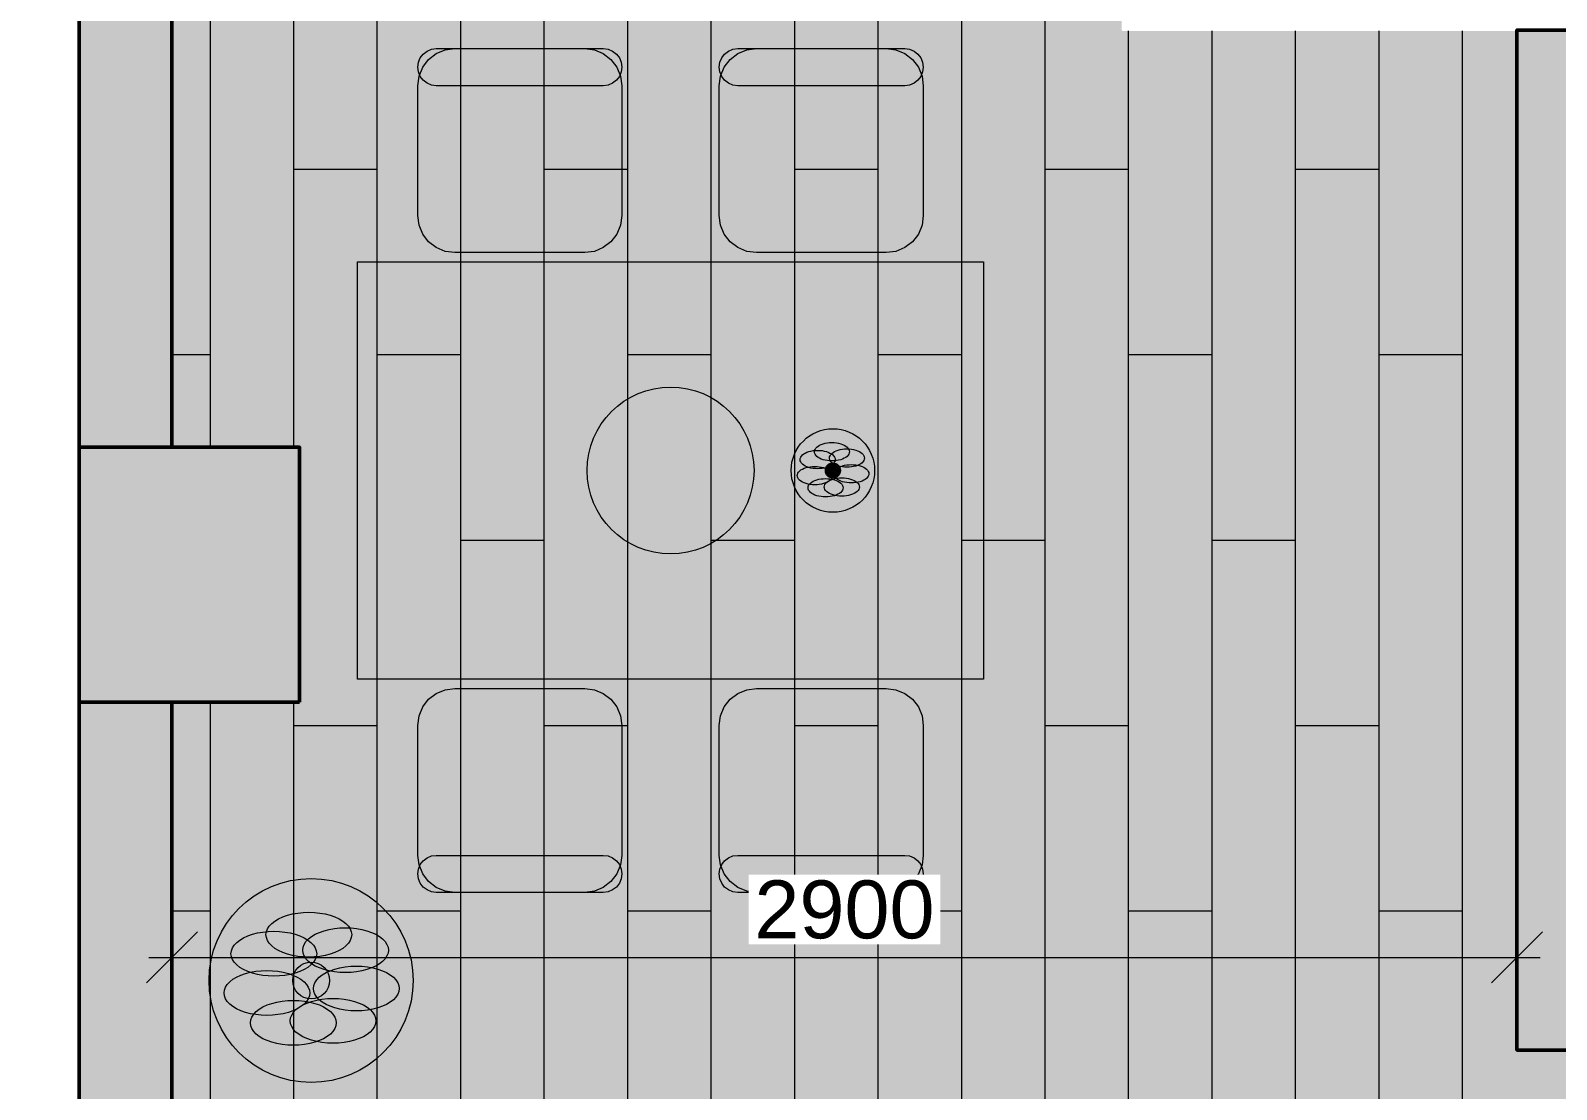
# Model space of a CAD drawing. Header units: millimetres. Extents: x 0 to 11500, y 0 to 14350.
# Drawn here: x 4795 to 8085, y 6965 to 9249 of the extents above; entities that cross this region are included whole.
import ezdxf

# ---------------------------------------------------------------- set-up
doc = ezdxf.new("R2010")
doc.units = ezdxf.units.MM
for name, color, linetype, lineweight, true_color in [('A-COLS', 7, 'Continuous', 50, 0x000000), ('A-DIMS', 7, 'Continuous', 13, 0x000000), ('A-WALL', 7, 'Continuous', 50, 0x000000), ('A-WALL-FILL', 7, 'Continuous', 13, 0x999999), ('I-FLOOR', 7, 'Continuous', 13, 0x595959), ('I-FLOOR-PAT', 7, 'Continuous', 13, 0x595959), ('I-FURN', 7, 'Continuous', 13, 0x595959), ('I-PLANT', 7, 'Continuous', 13, 0x595959)]:
    doc.layers.add(name, color=color, linetype=linetype, lineweight=lineweight, true_color=true_color)
doc.styles.add('PLAN-REGULAR', font='arial.ttf')
doc.dimstyles.new('PLAN-1-50', dxfattribs={"dimscale": 50, "dimtxt": 2.5, "dimasz": 2.5, "dimexe": 1, "dimexo": 0, "dimgap": 0.8, "dimtad": 1, "dimdec": 0, "dimtxsty": 'PLAN-REGULAR', "dimtsz": 1.1, "dimcen": 2.5, "dimdle": 1, "dimazin": 3, "dimtfac": 1, "dimtmove": 0, "dimatfit": 3, "dimtfill": 1, "dimlwd": 13, "dimlwe": 13})

msp = doc.modelspace()

# ---------------------------------------------------------------- hatches: boundary and pattern name
at = {"layer": 'A-COLS', "true_color": 0x000000}
h = msp.add_hatch(color=7, dxfattribs=at)
h.dxf.hatch_style = 1
h.paths.add_polyline_path([(5375, 7800), (5375, 8350), (4900, 8350), (4900, 7800)])
at = {"layer": 'A-WALL-FILL', "true_color": 0x33363b}
h = msp.add_hatch(color=7, dxfattribs=at)
h.dxf.hatch_style = 1
h.paths.add_polyline_path([(1000, 11950), (1200, 11950), (2800, 11950), (2800, 10450), (3000, 10450), (3115, 10450), (3115, 9500), (2800, 9500), (2800, 9300), (4900, 9300), (4900, 8350), (5100, 8350), (5100, 9300), (5100, 9500), (5100, 10150), (4900, 10150), (4900, 9500), (3235, 9500), (3235, 10450), (3235, 10550), (3115, 10550), (3000, 10550), (3000, 11950), (4017.2, 11950), (4900, 11067.2), (4900, 10850), (5100, 10850), (5100, 10867.2), (5100, 11150), (4100, 12150), (3817.2, 12150), (1200, 12150), (1200, 12850), (1000, 12850), (1000, 12150)])
h = msp.add_hatch(color=7, dxfattribs=at)
h.dxf.hatch_style = 1
h.paths.add_polyline_path([(8750, 7800), (8750, 7900), (8200, 7900), (8200, 9050), (9700, 9050), (9700, 7900), (9450, 7900), (9450, 7800), (10100, 7800), (10100, 7900), (9800, 7900), (9800, 9050), (11350, 9050), (11350, 9250), (8200, 9250), (8000, 9250), (8000, 9050), (8000, 7050), (8200, 7050), (8200, 7800)])
h = msp.add_hatch(color=7, dxfattribs=at)
h.dxf.hatch_style = 1
h.paths.add_polyline_path([(4900, 2300), (5100, 2300), (5100, 4750), (8000, 4750), (8000, 1400), (8200, 1400), (8200, 1800), (9400, 1800), (9400, 2000), (8200, 2000), (8200, 6250), (8000, 6250), (8000, 4950), (5100, 4950), (5100, 7800), (4900, 7800)])
at = {"layer": 'I-FLOOR', "true_color": 0xdebf94}
h = msp.add_hatch(color=7, dxfattribs=at)
h.dxf.hatch_style = 1
h.paths.add_polyline_path([(8000, 4950), (8000, 9050), (8000, 9248), (7150, 9248), (7149.8, 9248), (7149.6, 9248), (7149.4, 9248.1), (7149.2, 9248.2), (7149.1, 9248.2), (7148.9, 9248.3), (7148.7, 9248.5), (7148.6, 9248.6), (7148.5, 9248.7), (7148.3, 9248.9), (7148.2, 9249.1), (7148.2, 9249.2), (7148.1, 9249.4), (7148, 9249.6), (7148, 9249.8), (7148, 9250), (7148, 10220), (6950, 10220), (6950, 10950), (6950, 11000), (6180, 11770), (6180, 12052.8), (6180, 14150), (5350, 14150), (5350, 13900), (4800, 13900), (4800, 14150), (4102, 14150), (4102, 12148), (5100, 11150), (5100, 10867.2), (5100, 9500), (5100, 9300), (5100, 8350), (5375, 8350), (5375, 7800), (5100, 7800), (5100, 4950)])
h = msp.add_hatch(color=7, dxfattribs=at)
h.dxf.hatch_style = 1
h.paths.add_polyline_path([(8200, 7050), (8000, 7050), (8000, 6250), (8200, 6250)])
at = {"layer": 'I-FURN', "true_color": 0xf2ede3}
h = msp.add_hatch(color=7, dxfattribs=at)
h.dxf.hatch_style = 1
h.paths.add_polyline_path([(5990, 9210), (6010.7, 9207.3), (6030, 9199.3), (6046.6, 9186.6), (6059.3, 9170), (6067.3, 9150.7), (6070, 9130), (6070, 8850), (6067.3, 8829.3), (6059.3, 8810), (6046.6, 8793.4), (6030, 8780.7), (6010.7, 8772.7), (5990, 8770), (5710, 8770), (5689.3, 8772.7), (5670, 8780.7), (5653.4, 8793.4), (5640.7, 8810), (5632.7, 8829.3), (5630, 8850), (5630, 9130), (5632.7, 9150.7), (5640.7, 9170), (5653.4, 9186.6), (5670, 9199.3), (5689.3, 9207.3), (5710, 9210)])
at = {"layer": 'I-FURN', "true_color": 0x33363b}
h = msp.add_hatch(color=7, dxfattribs=at)
h.dxf.hatch_style = 1
h.paths.add_polyline_path([(6030, 9210), (6040.4, 9208.6), (6050, 9204.6), (6058.3, 9198.3), (6064.6, 9190), (6068.6, 9180.4), (6070, 9170), (6070, 9170), (6068.6, 9159.6), (6064.6, 9150), (6058.3, 9141.7), (6050, 9135.4), (6040.4, 9131.4), (6030, 9130), (5670, 9130), (5659.6, 9131.4), (5650, 9135.4), (5641.7, 9141.7), (5635.4, 9150), (5631.4, 9159.6), (5630, 9170), (5630, 9170), (5631.4, 9180.4), (5635.4, 9190), (5641.7, 9198.3), (5650, 9204.6), (5659.6, 9208.6), (5670, 9210)])
at = {"layer": 'I-FURN', "true_color": 0xf2ede3}
h = msp.add_hatch(color=7, dxfattribs=at)
h.dxf.hatch_style = 1
h.paths.add_polyline_path([(6640, 9210), (6660.7, 9207.3), (6680, 9199.3), (6696.6, 9186.6), (6709.3, 9170), (6717.3, 9150.7), (6720, 9130), (6720, 8850), (6717.3, 8829.3), (6709.3, 8810), (6696.6, 8793.4), (6680, 8780.7), (6660.7, 8772.7), (6640, 8770), (6360, 8770), (6339.3, 8772.7), (6320, 8780.7), (6303.4, 8793.4), (6290.7, 8810), (6282.7, 8829.3), (6280, 8850), (6280, 9130), (6282.7, 9150.7), (6290.7, 9170), (6303.4, 9186.6), (6320, 9199.3), (6339.3, 9207.3), (6360, 9210)])
at = {"layer": 'I-FURN', "true_color": 0x33363b}
h = msp.add_hatch(color=7, dxfattribs=at)
h.dxf.hatch_style = 1
h.paths.add_polyline_path([(6680, 9210), (6690.4, 9208.6), (6700, 9204.6), (6708.3, 9198.3), (6714.6, 9190), (6718.6, 9180.4), (6720, 9170), (6720, 9170), (6718.6, 9159.6), (6714.6, 9150), (6708.3, 9141.7), (6700, 9135.4), (6690.4, 9131.4), (6680, 9130), (6320, 9130), (6309.6, 9131.4), (6300, 9135.4), (6291.7, 9141.7), (6285.4, 9150), (6281.4, 9159.6), (6280, 9170), (6280, 9170), (6281.4, 9180.4), (6285.4, 9190), (6291.7, 9198.3), (6300, 9204.6), (6309.6, 9208.6), (6320, 9210)])
at = {"layer": 'I-FURN', "true_color": 0xa88059}
h = msp.add_hatch(color=7, dxfattribs=at)
h.dxf.hatch_style = 1
h.paths.add_polyline_path([(5500, 8750), (6850, 8750), (6850, 7850), (5500, 7850)])
at = {"layer": 'I-FURN', "true_color": 0xffebb2}
h = msp.add_hatch(color=7, dxfattribs=at)
h.dxf.hatch_style = 1
edge = h.paths.add_edge_path()
edge.add_arc((6175, 8300), 180, 0, 360)
at = {"layer": 'I-FURN', "true_color": 0xf2ede3}
h = msp.add_hatch(color=7, dxfattribs=at)
h.dxf.hatch_style = 1
h.paths.add_polyline_path([(5990, 7830), (6010.7, 7827.3), (6030, 7819.3), (6046.6, 7806.6), (6059.3, 7790), (6067.3, 7770.7), (6070, 7750), (6070, 7470), (6067.3, 7449.3), (6059.3, 7430), (6046.6, 7413.4), (6030, 7400.7), (6010.7, 7392.7), (5990, 7390), (5710, 7390), (5689.3, 7392.7), (5670, 7400.7), (5653.4, 7413.4), (5640.7, 7430), (5632.7, 7449.3), (5630, 7470), (5630, 7750), (5632.7, 7770.7), (5640.7, 7790), (5653.4, 7806.6), (5670, 7819.3), (5689.3, 7827.3), (5710, 7830)])
h = msp.add_hatch(color=7, dxfattribs=at)
h.dxf.hatch_style = 1
h.paths.add_polyline_path([(6640, 7830), (6660.7, 7827.3), (6680, 7819.3), (6696.6, 7806.6), (6709.3, 7790), (6717.3, 7770.7), (6720, 7750), (6720, 7470), (6717.3, 7449.3), (6709.3, 7430), (6696.6, 7413.4), (6680, 7400.7), (6660.7, 7392.7), (6640, 7390), (6360, 7390), (6339.3, 7392.7), (6320, 7400.7), (6303.4, 7413.4), (6290.7, 7430), (6282.7, 7449.3), (6280, 7470), (6280, 7750), (6282.7, 7770.7), (6290.7, 7790), (6303.4, 7806.6), (6320, 7819.3), (6339.3, 7827.3), (6360, 7830)])
at = {"layer": 'I-FURN', "true_color": 0x33363b}
h = msp.add_hatch(color=7, dxfattribs=at)
h.dxf.hatch_style = 1
h.paths.add_polyline_path([(6030, 7470), (6040.4, 7468.6), (6050, 7464.6), (6058.3, 7458.3), (6064.6, 7450), (6068.6, 7440.4), (6070, 7430), (6070, 7430), (6068.6, 7419.6), (6064.6, 7410), (6058.3, 7401.7), (6050, 7395.4), (6040.4, 7391.4), (6030, 7390), (5670, 7390), (5659.6, 7391.4), (5650, 7395.4), (5641.7, 7401.7), (5635.4, 7410), (5631.4, 7419.6), (5630, 7430), (5630, 7430), (5631.4, 7440.4), (5635.4, 7450), (5641.7, 7458.3), (5650, 7464.6), (5659.6, 7468.6), (5670, 7470)])
h = msp.add_hatch(color=7, dxfattribs=at)
h.dxf.hatch_style = 1
h.paths.add_polyline_path([(6680, 7470), (6690.4, 7468.6), (6700, 7464.6), (6708.3, 7458.3), (6714.6, 7450), (6718.6, 7440.4), (6720, 7430), (6720, 7430), (6718.6, 7419.6), (6714.6, 7410), (6708.3, 7401.7), (6700, 7395.4), (6690.4, 7391.4), (6680, 7390), (6320, 7390), (6309.6, 7391.4), (6300, 7395.4), (6291.7, 7401.7), (6285.4, 7410), (6281.4, 7419.6), (6280, 7430), (6280, 7430), (6281.4, 7440.4), (6285.4, 7450), (6291.7, 7458.3), (6300, 7464.6), (6309.6, 7468.6), (6320, 7470)])
at = {"layer": 'I-PLANT', "true_color": 0x5c995c}
h = msp.add_hatch(color=7, dxfattribs=at)
h.dxf.hatch_style = 1
edge = h.paths.add_edge_path()
edge.add_arc((6525, 8300), 90, 0, 360)
at = {"layer": 'I-PLANT', "true_color": 0x73b26b}
h = msp.add_hatch(color=7, dxfattribs=at)
h.dxf.hatch_style = 1
h.paths.add_polyline_path([(6560.8, 8340.4), (6560.5, 8337.9), (6559.5, 8335.3), (6557.9, 8332.9), (6555.7, 8330.5), (6553, 8328.4), (6549.7, 8326.4), (6546, 8324.7), (6541.9, 8323.3), (6537.4, 8322.2), (6532.8, 8321.3), (6527.9, 8320.8), (6523, 8320.6), (6518, 8320.8), (6513.2, 8321.3), (6508.5, 8322.2), (6504.1, 8323.3), (6500, 8324.7), (6496.3, 8326.4), (6493, 8328.4), (6490.2, 8330.5), (6488.1, 8332.9), (6486.5, 8335.3), (6485.5, 8337.9), (6485.2, 8340.4), (6485.5, 8343), (6486.5, 8345.6), (6488.1, 8348), (6490.2, 8350.3), (6493, 8352.5), (6496.3, 8354.5), (6500, 8356.2), (6504.1, 8357.6), (6508.5, 8358.7), (6513.2, 8359.6), (6518, 8360.1), (6523, 8360.2), (6527.9, 8360.1), (6532.8, 8359.6), (6537.4, 8358.7), (6541.9, 8357.6), (6546, 8356.2), (6549.7, 8354.5), (6553, 8352.5), (6555.7, 8350.3), (6557.9, 8348), (6559.5, 8345.6), (6560.5, 8343)])
h = msp.add_hatch(color=7, dxfattribs=at)
h.dxf.hatch_style = 1
h.paths.add_polyline_path([(6529.9, 8323.6), (6529.6, 8321.1), (6528.6, 8318.5), (6527, 8316.1), (6524.9, 8313.7), (6522.1, 8311.6), (6518.8, 8309.6), (6515.1, 8307.9), (6511, 8306.5), (6506.6, 8305.3), (6501.9, 8304.5), (6497.1, 8304), (6492.1, 8303.8), (6487.2, 8304), (6482.3, 8304.5), (6477.7, 8305.3), (6473.2, 8306.5), (6469.1, 8307.9), (6465.4, 8309.6), (6462.1, 8311.6), (6459.4, 8313.7), (6457.2, 8316.1), (6455.6, 8318.5), (6454.6, 8321.1), (6454.3, 8323.6), (6454.6, 8326.2), (6455.6, 8328.8), (6457.2, 8331.2), (6459.4, 8333.5), (6462.1, 8335.7), (6465.4, 8337.6), (6469.1, 8339.4), (6473.2, 8340.8), (6477.7, 8341.9), (6482.3, 8342.8), (6487.2, 8343.3), (6492.1, 8343.4), (6497.1, 8343.3), (6501.9, 8342.8), (6506.6, 8341.9), (6511, 8340.8), (6515.1, 8339.4), (6518.8, 8337.6), (6522.1, 8335.7), (6524.9, 8333.5), (6527, 8331.2), (6528.6, 8328.8), (6529.6, 8326.2)])
h = msp.add_hatch(color=7, dxfattribs=at)
h.dxf.hatch_style = 1
h.paths.add_polyline_path([(6593.2, 8326.8), (6592.8, 8324.2), (6591.9, 8321.7), (6590.3, 8319.2), (6588.1, 8316.9), (6585.4, 8314.7), (6582.1, 8312.8), (6578.4, 8311.1), (6574.3, 8309.7), (6569.8, 8308.5), (6565.1, 8307.7), (6560.3, 8307.2), (6555.4, 8307), (6550.4, 8307.2), (6545.6, 8307.7), (6540.9, 8308.5), (6536.5, 8309.7), (6532.4, 8311.1), (6528.6, 8312.8), (6525.4, 8314.7), (6522.6, 8316.9), (6520.4, 8319.2), (6518.9, 8321.7), (6517.9, 8324.2), (6517.6, 8326.8), (6517.9, 8329.4), (6518.9, 8331.9), (6520.4, 8334.4), (6522.6, 8336.7), (6525.4, 8338.9), (6528.6, 8340.8), (6532.4, 8342.5), (6536.5, 8343.9), (6540.9, 8345.1), (6545.6, 8345.9), (6550.4, 8346.4), (6555.4, 8346.6), (6560.3, 8346.4), (6565.1, 8345.9), (6569.8, 8345.1), (6574.3, 8343.9), (6578.4, 8342.5), (6582.1, 8340.8), (6585.4, 8338.9), (6588.1, 8336.7), (6590.3, 8334.4), (6591.9, 8331.9), (6592.8, 8329.4)])
h = msp.add_hatch(color=7, dxfattribs=at)
h.dxf.hatch_style = 1
h.paths.add_polyline_path([(6523.8, 8289), (6523.5, 8286.4), (6522.5, 8283.9), (6520.9, 8281.5), (6518.7, 8279.1), (6516, 8277), (6512.7, 8275), (6509, 8273.3), (6504.9, 8271.9), (6500.5, 8270.7), (6495.8, 8269.9), (6490.9, 8269.4), (6486, 8269.2), (6481.1, 8269.4), (6476.2, 8269.9), (6471.5, 8270.7), (6467.1, 8271.9), (6463, 8273.3), (6459.3, 8275), (6456, 8277), (6453.3, 8279.1), (6451.1, 8281.5), (6449.5, 8283.9), (6448.5, 8286.4), (6448.2, 8289), (6448.5, 8291.6), (6449.5, 8294.2), (6451.1, 8296.6), (6453.3, 8298.9), (6456, 8301.1), (6459.3, 8303), (6463, 8304.7), (6467.1, 8306.2), (6471.5, 8307.3), (6476.2, 8308.2), (6481.1, 8308.7), (6486, 8308.8), (6490.9, 8308.7), (6495.8, 8308.2), (6500.5, 8307.3), (6504.9, 8306.2), (6509, 8304.7), (6512.7, 8303), (6516, 8301.1), (6518.7, 8298.9), (6520.9, 8296.6), (6522.5, 8294.2), (6523.5, 8291.6)])
at = {"layer": 'I-PLANT', "true_color": 0x8c6140}
h = msp.add_hatch(color=7, dxfattribs=at)
h.dxf.hatch_style = 1
edge = h.paths.add_edge_path()
edge.add_arc((6525, 8300), 16.2, 0, 360)
at = {"layer": 'I-PLANT', "true_color": 0x73b26b}
h = msp.add_hatch(color=7, dxfattribs=at)
h.dxf.hatch_style = 1
h.paths.add_polyline_path([(6602.7, 8293), (6602.4, 8290.4), (6601.4, 8287.8), (6599.8, 8285.4), (6597.6, 8283.1), (6594.9, 8280.9), (6591.6, 8279), (6587.9, 8277.3), (6583.8, 8275.8), (6579.4, 8274.7), (6574.7, 8273.8), (6569.8, 8273.3), (6564.9, 8273.2), (6560, 8273.3), (6555.1, 8273.8), (6550.4, 8274.7), (6546, 8275.8), (6541.9, 8277.3), (6538.2, 8279), (6534.9, 8280.9), (6532.1, 8283.1), (6530, 8285.4), (6528.4, 8287.8), (6527.4, 8290.4), (6527.1, 8293), (6527.4, 8295.6), (6528.4, 8298.1), (6530, 8300.5), (6532.1, 8302.9), (6534.9, 8305), (6538.2, 8307), (6541.9, 8308.7), (6546, 8310.1), (6550.4, 8311.3), (6555.1, 8312.1), (6560, 8312.6), (6564.9, 8312.8), (6569.8, 8312.6), (6574.7, 8312.1), (6579.4, 8311.3), (6583.8, 8310.1), (6587.9, 8308.7), (6591.6, 8307), (6594.9, 8305), (6597.6, 8302.9), (6599.8, 8300.5), (6601.4, 8298.1), (6602.4, 8295.6)])
h = msp.add_hatch(color=7, dxfattribs=at)
h.dxf.hatch_style = 1
h.paths.add_polyline_path([(6547.1, 8262.7), (6546.7, 8260.1), (6545.8, 8257.6), (6544.2, 8255.1), (6542, 8252.8), (6539.3, 8250.6), (6536, 8248.7), (6532.3, 8247), (6528.2, 8245.5), (6523.7, 8244.4), (6519.1, 8243.6), (6514.2, 8243), (6509.3, 8242.9), (6504.3, 8243), (6499.5, 8243.6), (6494.8, 8244.4), (6490.4, 8245.5), (6486.3, 8247), (6482.5, 8248.7), (6479.3, 8250.6), (6476.5, 8252.8), (6474.3, 8255.1), (6472.8, 8257.6), (6471.8, 8260.1), (6471.5, 8262.7), (6471.8, 8265.3), (6472.8, 8267.8), (6474.3, 8270.3), (6476.5, 8272.6), (6479.3, 8274.7), (6482.5, 8276.7), (6486.3, 8278.4), (6490.4, 8279.8), (6494.8, 8281), (6499.5, 8281.8), (6504.3, 8282.3), (6509.3, 8282.5), (6514.2, 8282.3), (6519.1, 8281.8), (6523.7, 8281), (6528.2, 8279.8), (6532.3, 8278.4), (6536, 8276.7), (6539.3, 8274.7), (6542, 8272.6), (6544.2, 8270.3), (6545.8, 8267.8), (6546.7, 8265.3)])
h = msp.add_hatch(color=7, dxfattribs=at)
h.dxf.hatch_style = 1
h.paths.add_polyline_path([(6582.2, 8264.4), (6581.8, 8261.8), (6580.9, 8259.3), (6579.3, 8256.9), (6577.1, 8254.5), (6574.4, 8252.4), (6571.1, 8250.4), (6567.4, 8248.7), (6563.3, 8247.3), (6558.8, 8246.1), (6554.2, 8245.3), (6549.3, 8244.8), (6544.4, 8244.6), (6539.4, 8244.8), (6534.6, 8245.3), (6529.9, 8246.1), (6525.5, 8247.3), (6521.4, 8248.7), (6517.6, 8250.4), (6514.4, 8252.4), (6511.6, 8254.5), (6509.4, 8256.9), (6507.9, 8259.3), (6506.9, 8261.8), (6506.6, 8264.4), (6506.9, 8267), (6507.9, 8269.6), (6509.4, 8272), (6511.6, 8274.3), (6514.4, 8276.5), (6517.6, 8278.4), (6521.4, 8280.1), (6525.5, 8281.6), (6529.9, 8282.7), (6534.6, 8283.6), (6539.4, 8284.1), (6544.4, 8284.2), (6549.3, 8284.1), (6554.2, 8283.6), (6558.8, 8282.7), (6563.3, 8281.6), (6567.4, 8280.1), (6571.1, 8278.4), (6574.4, 8276.5), (6577.1, 8274.3), (6579.3, 8272), (6580.9, 8269.6), (6581.8, 8267)])
at = {"layer": 'I-PLANT', "true_color": 0x5c995c}
h = msp.add_hatch(color=7, dxfattribs=at)
h.dxf.hatch_style = 1
edge = h.paths.add_edge_path()
edge.add_arc((5400, 7200), 220, 0, 360)
at = {"layer": 'I-PLANT', "true_color": 0x73b26b}
h = msp.add_hatch(color=7, dxfattribs=at)
h.dxf.hatch_style = 1
h.paths.add_polyline_path([(5487.5, 7298.9), (5486.7, 7292.6), (5484.3, 7286.4), (5480.4, 7280.4), (5475.1, 7274.7), (5468.4, 7269.4), (5460.4, 7264.7), (5451.3, 7260.5), (5441.3, 7257), (5430.4, 7254.2), (5419, 7252.1), (5407.1, 7250.9), (5395.1, 7250.5), (5383, 7250.9), (5371.2, 7252.1), (5359.7, 7254.2), (5348.9, 7257), (5338.8, 7260.5), (5329.7, 7264.7), (5321.8, 7269.4), (5315, 7274.7), (5309.7, 7280.4), (5305.8, 7286.4), (5303.5, 7292.6), (5302.7, 7298.9), (5303.5, 7305.2), (5305.8, 7311.4), (5309.7, 7317.4), (5315, 7323.1), (5321.8, 7328.3), (5329.7, 7333.1), (5338.8, 7337.3), (5348.9, 7340.8), (5359.7, 7343.6), (5371.2, 7345.6), (5383, 7346.9), (5395.1, 7347.3), (5407.1, 7346.9), (5419, 7345.6), (5430.4, 7343.6), (5441.3, 7340.8), (5451.3, 7337.3), (5460.4, 7333.1), (5468.4, 7328.3), (5475.1, 7323.1), (5480.4, 7317.4), (5484.3, 7311.4), (5486.7, 7305.2)])
h = msp.add_hatch(color=7, dxfattribs=at)
h.dxf.hatch_style = 1
h.paths.add_polyline_path([(5412, 7257.8), (5411.2, 7251.5), (5408.9, 7245.3), (5405, 7239.3), (5399.6, 7233.6), (5392.9, 7228.3), (5385, 7223.6), (5375.9, 7219.4), (5365.8, 7215.9), (5355, 7213.1), (5343.5, 7211), (5331.7, 7209.8), (5319.6, 7209.4), (5307.6, 7209.8), (5295.7, 7211), (5284.3, 7213.1), (5273.4, 7215.9), (5263.4, 7219.4), (5254.3, 7223.6), (5246.3, 7228.3), (5239.6, 7233.6), (5234.3, 7239.3), (5230.4, 7245.3), (5228, 7251.5), (5227.2, 7257.8), (5228, 7264.1), (5230.4, 7270.3), (5234.3, 7276.3), (5239.6, 7282), (5246.3, 7287.3), (5254.3, 7292), (5263.4, 7296.2), (5273.4, 7299.7), (5284.3, 7302.5), (5295.7, 7304.5), (5307.6, 7305.8), (5319.6, 7306.2), (5331.7, 7305.8), (5343.5, 7304.5), (5355, 7302.5), (5365.8, 7299.7), (5375.9, 7296.2), (5385, 7292), (5392.9, 7287.3), (5399.6, 7282), (5405, 7276.3), (5408.9, 7270.3), (5411.2, 7264.1)])
h = msp.add_hatch(color=7, dxfattribs=at)
h.dxf.hatch_style = 1
h.paths.add_polyline_path([(5566.6, 7265.5), (5565.8, 7259.2), (5563.5, 7253), (5559.6, 7247), (5554.2, 7241.3), (5547.5, 7236), (5539.6, 7231.3), (5530.5, 7227.1), (5520.4, 7223.6), (5509.6, 7220.8), (5498.1, 7218.8), (5486.3, 7217.5), (5474.2, 7217.1), (5462.2, 7217.5), (5450.3, 7218.8), (5438.9, 7220.8), (5428, 7223.6), (5418, 7227.1), (5408.9, 7231.3), (5400.9, 7236), (5394.2, 7241.3), (5388.9, 7247), (5385, 7253), (5382.6, 7259.2), (5381.8, 7265.5), (5382.6, 7271.8), (5385, 7278), (5388.9, 7284), (5394.2, 7289.7), (5400.9, 7295), (5408.9, 7299.7), (5418, 7303.9), (5428, 7307.4), (5438.9, 7310.2), (5450.3, 7312.3), (5462.2, 7313.5), (5474.2, 7313.9), (5486.3, 7313.5), (5498.1, 7312.3), (5509.6, 7310.2), (5520.4, 7307.4), (5530.5, 7303.9), (5539.6, 7299.7), (5547.5, 7295), (5554.2, 7289.7), (5559.6, 7284), (5563.5, 7278), (5565.8, 7271.8)])
at = {"layer": 'I-PLANT', "true_color": 0x8c6140}
h = msp.add_hatch(color=7, dxfattribs=at)
h.dxf.hatch_style = 1
edge = h.paths.add_edge_path()
edge.add_arc((5400, 7200), 39.6, 0, 360)
at = {"layer": 'I-PLANT', "true_color": 0x73b26b}
h = msp.add_hatch(color=7, dxfattribs=at)
h.dxf.hatch_style = 1
h.paths.add_polyline_path([(5397.1, 7173.2), (5396.3, 7166.9), (5394, 7160.7), (5390.1, 7154.7), (5384.7, 7149), (5378, 7143.7), (5370, 7139), (5360.9, 7134.8), (5350.9, 7131.3), (5340.1, 7128.5), (5328.6, 7126.4), (5316.8, 7125.2), (5304.7, 7124.8), (5292.6, 7125.2), (5280.8, 7126.4), (5269.3, 7128.5), (5258.5, 7131.3), (5248.5, 7134.8), (5239.4, 7139), (5231.4, 7143.7), (5224.7, 7149), (5219.3, 7154.7), (5215.4, 7160.7), (5213.1, 7166.9), (5212.3, 7173.2), (5213.1, 7179.5), (5215.4, 7185.7), (5219.3, 7191.7), (5224.7, 7197.4), (5231.4, 7202.7), (5239.4, 7207.4), (5248.5, 7211.6), (5258.5, 7215.1), (5269.3, 7217.9), (5280.8, 7219.9), (5292.6, 7221.2), (5304.7, 7221.6), (5316.8, 7221.2), (5328.6, 7219.9), (5340.1, 7217.9), (5350.9, 7215.1), (5360.9, 7211.6), (5370, 7207.4), (5378, 7202.7), (5384.7, 7197.4), (5390.1, 7191.7), (5394, 7185.7), (5396.3, 7179.5)])
h = msp.add_hatch(color=7, dxfattribs=at)
h.dxf.hatch_style = 1
h.paths.add_polyline_path([(5589.9, 7182.8), (5589.1, 7176.5), (5586.7, 7170.3), (5582.9, 7164.3), (5577.5, 7158.6), (5570.8, 7153.3), (5562.8, 7148.6), (5553.7, 7144.4), (5543.7, 7140.9), (5532.9, 7138.1), (5521.4, 7136.1), (5509.6, 7134.8), (5497.5, 7134.4), (5485.4, 7134.8), (5473.6, 7136.1), (5462.1, 7138.1), (5451.3, 7140.9), (5441.2, 7144.4), (5432.2, 7148.6), (5424.2, 7153.3), (5417.5, 7158.6), (5412.1, 7164.3), (5408.2, 7170.3), (5405.9, 7176.5), (5405.1, 7182.8), (5405.9, 7189.1), (5408.2, 7195.3), (5412.1, 7201.3), (5417.5, 7207), (5424.2, 7212.3), (5432.2, 7217), (5441.2, 7221.2), (5451.3, 7224.7), (5462.1, 7227.5), (5473.6, 7229.6), (5485.4, 7230.8), (5497.5, 7231.2), (5509.6, 7230.8), (5521.4, 7229.6), (5532.9, 7227.5), (5543.7, 7224.7), (5553.7, 7221.2), (5562.8, 7217), (5570.8, 7212.3), (5577.5, 7207), (5582.9, 7201.3), (5586.7, 7195.3), (5589.1, 7189.1)])
h = msp.add_hatch(color=7, dxfattribs=at)
h.dxf.hatch_style = 1
h.paths.add_polyline_path([(5453.9, 7108.8), (5453.2, 7102.5), (5450.8, 7096.2), (5446.9, 7090.3), (5441.6, 7084.6), (5434.9, 7079.3), (5426.9, 7074.5), (5417.8, 7070.4), (5407.7, 7066.9), (5396.9, 7064.1), (5385.5, 7062), (5373.6, 7060.8), (5361.5, 7060.4), (5349.5, 7060.8), (5337.6, 7062), (5326.2, 7064.1), (5315.3, 7066.9), (5305.3, 7070.4), (5296.2, 7074.5), (5288.2, 7079.3), (5281.5, 7084.6), (5276.2, 7090.3), (5272.3, 7096.2), (5269.9, 7102.5), (5269.1, 7108.8), (5269.9, 7115.1), (5272.3, 7121.3), (5276.2, 7127.3), (5281.5, 7133), (5288.2, 7138.2), (5296.2, 7143), (5305.3, 7147.2), (5315.3, 7150.7), (5326.2, 7153.5), (5337.6, 7155.5), (5349.5, 7156.8), (5361.5, 7157.2), (5373.6, 7156.8), (5385.5, 7155.5), (5396.9, 7153.5), (5407.7, 7150.7), (5417.8, 7147.2), (5426.9, 7143), (5434.9, 7138.2), (5441.6, 7133), (5446.9, 7127.3), (5450.8, 7121.3), (5453.2, 7115.1)])
h = msp.add_hatch(color=7, dxfattribs=at)
h.dxf.hatch_style = 1
h.paths.add_polyline_path([(5539.7, 7113.1), (5539, 7106.7), (5536.6, 7100.5), (5532.7, 7094.5), (5527.4, 7088.9), (5520.7, 7083.6), (5512.7, 7078.8), (5503.6, 7074.7), (5493.5, 7071.1), (5482.7, 7068.3), (5471.3, 7066.3), (5459.4, 7065.1), (5447.3, 7064.7), (5435.3, 7065.1), (5423.4, 7066.3), (5412, 7068.3), (5401.1, 7071.1), (5391.1, 7074.7), (5382, 7078.8), (5374, 7083.6), (5367.3, 7088.9), (5362, 7094.5), (5358.1, 7100.5), (5355.7, 7106.7), (5354.9, 7113.1), (5355.7, 7119.4), (5358.1, 7125.6), (5362, 7131.6), (5367.3, 7137.3), (5374, 7142.5), (5382, 7147.3), (5391.1, 7151.5), (5401.1, 7155), (5412, 7157.8), (5423.4, 7159.8), (5435.3, 7161), (5447.3, 7161.5), (5459.4, 7161), (5471.3, 7159.8), (5482.7, 7157.8), (5493.5, 7155), (5503.6, 7151.5), (5512.7, 7147.3), (5520.7, 7142.5), (5527.4, 7137.3), (5532.7, 7131.6), (5536.6, 7125.6), (5539, 7119.4)])

# ---------------------------------------------------------------- linework, layer by layer
at = {"layer": 'A-COLS'}
msp.add_lwpolyline([(5375, 7800), (5375, 8350), (4900, 8350), (4900, 7800)], close=True, dxfattribs=at)
at = {"layer": 'A-WALL'}
msp.add_lwpolyline([(4900, 9300), (4900, 8350), (5100, 8350), (5100, 9300)], dxfattribs=at)
for points in [[(8750, 7800), (8750, 7900), (8200, 7900), (8200, 9050), (9700, 9050), (9700, 7900), (9450, 7900), (9450, 7800), (10100, 7800), (10100, 7900), (9800, 7900), (9800, 9050), (11350, 9050), (11350, 9250), (8200, 9250), (8000, 9250), (8000, 9050), (8000, 7050), (8200, 7050), (8200, 7800)], [(4900, 2300), (5100, 2300), (5100, 4750), (8000, 4750), (8000, 1400), (8200, 1400), (8200, 1800), (9400, 1800), (9400, 2000), (8200, 2000), (8200, 6250), (8000, 6250), (8000, 4950), (5100, 4950), (5100, 7800), (4900, 7800)]]:
    msp.add_lwpolyline(points, close=True, dxfattribs=at)
at = {"layer": 'I-FLOOR-PAT', "lineweight": 9, "true_color": 0xc29e73}
for p, q in [((5362, 14150), (5362, 8350)), ((5542, 14150), (5542, 4950)), ((5722, 14150), (5722, 4950)), ((5902, 14150), (5902, 4950)), ((6082, 14150), (6082, 4950)), ((5182, 13900), (5182, 8350)), ((6262, 11688), (6262, 4950)), ((6442, 11508), (6442, 4950)), ((6622, 11328), (6622, 4950)), ((6802, 11148), (6802, 4950)), ((6982, 10220), (6982, 4950)), ((7162, 9248), (7162, 4950)), ((7342, 9248), (7342, 4950)), ((7522, 9248), (7522, 4950)), ((7702, 9248), (7702, 4950)), ((7882, 9248), (7882, 4950)), ((5362, 8950), (5542, 8950)), ((5902, 8950), (6082, 8950)), ((6442, 8950), (6622, 8950)), ((6982, 8950), (7162, 8950)), ((7522, 8950), (7702, 8950)), ((5100, 8550), (5182, 8550)), ((5542, 8550), (5722, 8550)), ((6082, 8550), (6262, 8550)), ((6622, 8550), (6802, 8550)), ((7162, 8550), (7342, 8550)), ((7702, 8550), (7882, 8550)), ((5722, 8150), (5902, 8150)), ((6262, 8150), (6442, 8150)), ((6802, 8150), (6982, 8150)), ((7342, 8150), (7522, 8150)), ((5182, 7800), (5182, 4950)), ((5362, 7800), (5362, 4950)), ((5362, 7750), (5542, 7750)), ((5902, 7750), (6082, 7750)), ((6442, 7750), (6622, 7750)), ((6982, 7750), (7162, 7750)), ((7522, 7750), (7702, 7750)), ((5100, 7350), (5182, 7350)), ((5542, 7350), (5722, 7350)), ((6082, 7350), (6262, 7350)), ((6622, 7350), (6802, 7350)), ((7162, 7350), (7342, 7350)), ((7702, 7350), (7882, 7350))]:
    msp.add_line(p, q, dxfattribs=at)
at = {"layer": 'I-FURN', "lineweight": 13, "true_color": 0x4c4c52}
for points in [[(5990, 9210), (6010.7, 9207.3), (6030, 9199.3), (6046.6, 9186.6), (6059.3, 9170), (6067.3, 9150.7), (6070, 9130), (6070, 8850), (6067.3, 8829.3), (6059.3, 8810), (6046.6, 8793.4), (6030, 8780.7), (6010.7, 8772.7), (5990, 8770), (5710, 8770), (5689.3, 8772.7), (5670, 8780.7), (5653.4, 8793.4), (5640.7, 8810), (5632.7, 8829.3), (5630, 8850), (5630, 9130), (5632.7, 9150.7), (5640.7, 9170), (5653.4, 9186.6), (5670, 9199.3), (5689.3, 9207.3), (5710, 9210)], [(6030, 9210), (6040.4, 9208.6), (6050, 9204.6), (6058.3, 9198.3), (6064.6, 9190), (6068.6, 9180.4), (6070, 9170), (6070, 9170), (6068.6, 9159.6), (6064.6, 9150), (6058.3, 9141.7), (6050, 9135.4), (6040.4, 9131.4), (6030, 9130), (5670, 9130), (5659.6, 9131.4), (5650, 9135.4), (5641.7, 9141.7), (5635.4, 9150), (5631.4, 9159.6), (5630, 9170), (5630, 9170), (5631.4, 9180.4), (5635.4, 9190), (5641.7, 9198.3), (5650, 9204.6), (5659.6, 9208.6), (5670, 9210)], [(6640, 9210), (6660.7, 9207.3), (6680, 9199.3), (6696.6, 9186.6), (6709.3, 9170), (6717.3, 9150.7), (6720, 9130), (6720, 8850), (6717.3, 8829.3), (6709.3, 8810), (6696.6, 8793.4), (6680, 8780.7), (6660.7, 8772.7), (6640, 8770), (6360, 8770), (6339.3, 8772.7), (6320, 8780.7), (6303.4, 8793.4), (6290.7, 8810), (6282.7, 8829.3), (6280, 8850), (6280, 9130), (6282.7, 9150.7), (6290.7, 9170), (6303.4, 9186.6), (6320, 9199.3), (6339.3, 9207.3), (6360, 9210)], [(6680, 9210), (6690.4, 9208.6), (6700, 9204.6), (6708.3, 9198.3), (6714.6, 9190), (6718.6, 9180.4), (6720, 9170), (6720, 9170), (6718.6, 9159.6), (6714.6, 9150), (6708.3, 9141.7), (6700, 9135.4), (6690.4, 9131.4), (6680, 9130), (6320, 9130), (6309.6, 9131.4), (6300, 9135.4), (6291.7, 9141.7), (6285.4, 9150), (6281.4, 9159.6), (6280, 9170), (6280, 9170), (6281.4, 9180.4), (6285.4, 9190), (6291.7, 9198.3), (6300, 9204.6), (6309.6, 9208.6), (6320, 9210)], [(5500, 8750), (6850, 8750), (6850, 7850), (5500, 7850)], [(5990, 7830), (6010.7, 7827.3), (6030, 7819.3), (6046.6, 7806.6), (6059.3, 7790), (6067.3, 7770.7), (6070, 7750), (6070, 7470), (6067.3, 7449.3), (6059.3, 7430), (6046.6, 7413.4), (6030, 7400.7), (6010.7, 7392.7), (5990, 7390), (5710, 7390), (5689.3, 7392.7), (5670, 7400.7), (5653.4, 7413.4), (5640.7, 7430), (5632.7, 7449.3), (5630, 7470), (5630, 7750), (5632.7, 7770.7), (5640.7, 7790), (5653.4, 7806.6), (5670, 7819.3), (5689.3, 7827.3), (5710, 7830)], [(6640, 7830), (6660.7, 7827.3), (6680, 7819.3), (6696.6, 7806.6), (6709.3, 7790), (6717.3, 7770.7), (6720, 7750), (6720, 7470), (6717.3, 7449.3), (6709.3, 7430), (6696.6, 7413.4), (6680, 7400.7), (6660.7, 7392.7), (6640, 7390), (6360, 7390), (6339.3, 7392.7), (6320, 7400.7), (6303.4, 7413.4), (6290.7, 7430), (6282.7, 7449.3), (6280, 7470), (6280, 7750), (6282.7, 7770.7), (6290.7, 7790), (6303.4, 7806.6), (6320, 7819.3), (6339.3, 7827.3), (6360, 7830)], [(6030, 7470), (6040.4, 7468.6), (6050, 7464.6), (6058.3, 7458.3), (6064.6, 7450), (6068.6, 7440.4), (6070, 7430), (6070, 7430), (6068.6, 7419.6), (6064.6, 7410), (6058.3, 7401.7), (6050, 7395.4), (6040.4, 7391.4), (6030, 7390), (5670, 7390), (5659.6, 7391.4), (5650, 7395.4), (5641.7, 7401.7), (5635.4, 7410), (5631.4, 7419.6), (5630, 7430), (5630, 7430), (5631.4, 7440.4), (5635.4, 7450), (5641.7, 7458.3), (5650, 7464.6), (5659.6, 7468.6), (5670, 7470)], [(6680, 7470), (6690.4, 7468.6), (6700, 7464.6), (6708.3, 7458.3), (6714.6, 7450), (6718.6, 7440.4), (6720, 7430), (6720, 7430), (6718.6, 7419.6), (6714.6, 7410), (6708.3, 7401.7), (6700, 7395.4), (6690.4, 7391.4), (6680, 7390), (6320, 7390), (6309.6, 7391.4), (6300, 7395.4), (6291.7, 7401.7), (6285.4, 7410), (6281.4, 7419.6), (6280, 7430), (6280, 7430), (6281.4, 7440.4), (6285.4, 7450), (6291.7, 7458.3), (6300, 7464.6), (6309.6, 7468.6), (6320, 7470)]]:
    msp.add_lwpolyline(points, close=True, dxfattribs=at)
at = {"layer": 'I-FURN', "lineweight": 13, "true_color": 0xccb266}
msp.add_circle((6175, 8300), 180, dxfattribs=at)
at = {"layer": 'I-PLANT', "lineweight": 9, "true_color": 0x38703d}
for points in [[(6560.8, 8340.4), (6560.5, 8337.9), (6559.5, 8335.3), (6557.9, 8332.9), (6555.7, 8330.5), (6553, 8328.4), (6549.7, 8326.4), (6546, 8324.7), (6541.9, 8323.3), (6537.4, 8322.2), (6532.8, 8321.3), (6527.9, 8320.8), (6523, 8320.6), (6518, 8320.8), (6513.2, 8321.3), (6508.5, 8322.2), (6504.1, 8323.3), (6500, 8324.7), (6496.3, 8326.4), (6493, 8328.4), (6490.2, 8330.5), (6488.1, 8332.9), (6486.5, 8335.3), (6485.5, 8337.9), (6485.2, 8340.4), (6485.5, 8343), (6486.5, 8345.6), (6488.1, 8348), (6490.2, 8350.3), (6493, 8352.5), (6496.3, 8354.5), (6500, 8356.2), (6504.1, 8357.6), (6508.5, 8358.7), (6513.2, 8359.6), (6518, 8360.1), (6523, 8360.2), (6527.9, 8360.1), (6532.8, 8359.6), (6537.4, 8358.7), (6541.9, 8357.6), (6546, 8356.2), (6549.7, 8354.5), (6553, 8352.5), (6555.7, 8350.3), (6557.9, 8348), (6559.5, 8345.6), (6560.5, 8343)], [(6529.9, 8323.6), (6529.6, 8321.1), (6528.6, 8318.5), (6527, 8316.1), (6524.9, 8313.7), (6522.1, 8311.6), (6518.8, 8309.6), (6515.1, 8307.9), (6511, 8306.5), (6506.6, 8305.3), (6501.9, 8304.5), (6497.1, 8304), (6492.1, 8303.8), (6487.2, 8304), (6482.3, 8304.5), (6477.7, 8305.3), (6473.2, 8306.5), (6469.1, 8307.9), (6465.4, 8309.6), (6462.1, 8311.6), (6459.4, 8313.7), (6457.2, 8316.1), (6455.6, 8318.5), (6454.6, 8321.1), (6454.3, 8323.6), (6454.6, 8326.2), (6455.6, 8328.8), (6457.2, 8331.2), (6459.4, 8333.5), (6462.1, 8335.7), (6465.4, 8337.6), (6469.1, 8339.4), (6473.2, 8340.8), (6477.7, 8341.9), (6482.3, 8342.8), (6487.2, 8343.3), (6492.1, 8343.4), (6497.1, 8343.3), (6501.9, 8342.8), (6506.6, 8341.9), (6511, 8340.8), (6515.1, 8339.4), (6518.8, 8337.6), (6522.1, 8335.7), (6524.9, 8333.5), (6527, 8331.2), (6528.6, 8328.8), (6529.6, 8326.2)], [(6593.2, 8326.8), (6592.8, 8324.2), (6591.9, 8321.7), (6590.3, 8319.2), (6588.1, 8316.9), (6585.4, 8314.7), (6582.1, 8312.8), (6578.4, 8311.1), (6574.3, 8309.7), (6569.8, 8308.5), (6565.1, 8307.7), (6560.3, 8307.2), (6555.4, 8307), (6550.4, 8307.2), (6545.6, 8307.7), (6540.9, 8308.5), (6536.5, 8309.7), (6532.4, 8311.1), (6528.6, 8312.8), (6525.4, 8314.7), (6522.6, 8316.9), (6520.4, 8319.2), (6518.9, 8321.7), (6517.9, 8324.2), (6517.6, 8326.8), (6517.9, 8329.4), (6518.9, 8331.9), (6520.4, 8334.4), (6522.6, 8336.7), (6525.4, 8338.9), (6528.6, 8340.8), (6532.4, 8342.5), (6536.5, 8343.9), (6540.9, 8345.1), (6545.6, 8345.9), (6550.4, 8346.4), (6555.4, 8346.6), (6560.3, 8346.4), (6565.1, 8345.9), (6569.8, 8345.1), (6574.3, 8343.9), (6578.4, 8342.5), (6582.1, 8340.8), (6585.4, 8338.9), (6588.1, 8336.7), (6590.3, 8334.4), (6591.9, 8331.9), (6592.8, 8329.4)], [(6523.8, 8289), (6523.5, 8286.4), (6522.5, 8283.9), (6520.9, 8281.5), (6518.7, 8279.1), (6516, 8277), (6512.7, 8275), (6509, 8273.3), (6504.9, 8271.9), (6500.5, 8270.7), (6495.8, 8269.9), (6490.9, 8269.4), (6486, 8269.2), (6481.1, 8269.4), (6476.2, 8269.9), (6471.5, 8270.7), (6467.1, 8271.9), (6463, 8273.3), (6459.3, 8275), (6456, 8277), (6453.3, 8279.1), (6451.1, 8281.5), (6449.5, 8283.9), (6448.5, 8286.4), (6448.2, 8289), (6448.5, 8291.6), (6449.5, 8294.2), (6451.1, 8296.6), (6453.3, 8298.9), (6456, 8301.1), (6459.3, 8303), (6463, 8304.7), (6467.1, 8306.2), (6471.5, 8307.3), (6476.2, 8308.2), (6481.1, 8308.7), (6486, 8308.8), (6490.9, 8308.7), (6495.8, 8308.2), (6500.5, 8307.3), (6504.9, 8306.2), (6509, 8304.7), (6512.7, 8303), (6516, 8301.1), (6518.7, 8298.9), (6520.9, 8296.6), (6522.5, 8294.2), (6523.5, 8291.6)], [(6602.7, 8293), (6602.4, 8290.4), (6601.4, 8287.8), (6599.8, 8285.4), (6597.6, 8283.1), (6594.9, 8280.9), (6591.6, 8279), (6587.9, 8277.3), (6583.8, 8275.8), (6579.4, 8274.7), (6574.7, 8273.8), (6569.8, 8273.3), (6564.9, 8273.2), (6560, 8273.3), (6555.1, 8273.8), (6550.4, 8274.7), (6546, 8275.8), (6541.9, 8277.3), (6538.2, 8279), (6534.9, 8280.9), (6532.1, 8283.1), (6530, 8285.4), (6528.4, 8287.8), (6527.4, 8290.4), (6527.1, 8293), (6527.4, 8295.6), (6528.4, 8298.1), (6530, 8300.5), (6532.1, 8302.9), (6534.9, 8305), (6538.2, 8307), (6541.9, 8308.7), (6546, 8310.1), (6550.4, 8311.3), (6555.1, 8312.1), (6560, 8312.6), (6564.9, 8312.8), (6569.8, 8312.6), (6574.7, 8312.1), (6579.4, 8311.3), (6583.8, 8310.1), (6587.9, 8308.7), (6591.6, 8307), (6594.9, 8305), (6597.6, 8302.9), (6599.8, 8300.5), (6601.4, 8298.1), (6602.4, 8295.6)], [(6547.1, 8262.7), (6546.7, 8260.1), (6545.8, 8257.6), (6544.2, 8255.1), (6542, 8252.8), (6539.3, 8250.6), (6536, 8248.7), (6532.3, 8247), (6528.2, 8245.5), (6523.7, 8244.4), (6519.1, 8243.6), (6514.2, 8243), (6509.3, 8242.9), (6504.3, 8243), (6499.5, 8243.6), (6494.8, 8244.4), (6490.4, 8245.5), (6486.3, 8247), (6482.5, 8248.7), (6479.3, 8250.6), (6476.5, 8252.8), (6474.3, 8255.1), (6472.8, 8257.6), (6471.8, 8260.1), (6471.5, 8262.7), (6471.8, 8265.3), (6472.8, 8267.8), (6474.3, 8270.3), (6476.5, 8272.6), (6479.3, 8274.7), (6482.5, 8276.7), (6486.3, 8278.4), (6490.4, 8279.8), (6494.8, 8281), (6499.5, 8281.8), (6504.3, 8282.3), (6509.3, 8282.5), (6514.2, 8282.3), (6519.1, 8281.8), (6523.7, 8281), (6528.2, 8279.8), (6532.3, 8278.4), (6536, 8276.7), (6539.3, 8274.7), (6542, 8272.6), (6544.2, 8270.3), (6545.8, 8267.8), (6546.7, 8265.3)], [(6582.2, 8264.4), (6581.8, 8261.8), (6580.9, 8259.3), (6579.3, 8256.9), (6577.1, 8254.5), (6574.4, 8252.4), (6571.1, 8250.4), (6567.4, 8248.7), (6563.3, 8247.3), (6558.8, 8246.1), (6554.2, 8245.3), (6549.3, 8244.8), (6544.4, 8244.6), (6539.4, 8244.8), (6534.6, 8245.3), (6529.9, 8246.1), (6525.5, 8247.3), (6521.4, 8248.7), (6517.6, 8250.4), (6514.4, 8252.4), (6511.6, 8254.5), (6509.4, 8256.9), (6507.9, 8259.3), (6506.9, 8261.8), (6506.6, 8264.4), (6506.9, 8267), (6507.9, 8269.6), (6509.4, 8272), (6511.6, 8274.3), (6514.4, 8276.5), (6517.6, 8278.4), (6521.4, 8280.1), (6525.5, 8281.6), (6529.9, 8282.7), (6534.6, 8283.6), (6539.4, 8284.1), (6544.4, 8284.2), (6549.3, 8284.1), (6554.2, 8283.6), (6558.8, 8282.7), (6563.3, 8281.6), (6567.4, 8280.1), (6571.1, 8278.4), (6574.4, 8276.5), (6577.1, 8274.3), (6579.3, 8272), (6580.9, 8269.6), (6581.8, 8267)], [(5487.5, 7298.9), (5486.7, 7292.6), (5484.3, 7286.4), (5480.4, 7280.4), (5475.1, 7274.7), (5468.4, 7269.4), (5460.4, 7264.7), (5451.3, 7260.5), (5441.3, 7257), (5430.4, 7254.2), (5419, 7252.1), (5407.1, 7250.9), (5395.1, 7250.5), (5383, 7250.9), (5371.2, 7252.1), (5359.7, 7254.2), (5348.9, 7257), (5338.8, 7260.5), (5329.7, 7264.7), (5321.8, 7269.4), (5315, 7274.7), (5309.7, 7280.4), (5305.8, 7286.4), (5303.5, 7292.6), (5302.7, 7298.9), (5303.5, 7305.2), (5305.8, 7311.4), (5309.7, 7317.4), (5315, 7323.1), (5321.8, 7328.3), (5329.7, 7333.1), (5338.8, 7337.3), (5348.9, 7340.8), (5359.7, 7343.6), (5371.2, 7345.6), (5383, 7346.9), (5395.1, 7347.3), (5407.1, 7346.9), (5419, 7345.6), (5430.4, 7343.6), (5441.3, 7340.8), (5451.3, 7337.3), (5460.4, 7333.1), (5468.4, 7328.3), (5475.1, 7323.1), (5480.4, 7317.4), (5484.3, 7311.4), (5486.7, 7305.2)], [(5412, 7257.8), (5411.2, 7251.5), (5408.9, 7245.3), (5405, 7239.3), (5399.6, 7233.6), (5392.9, 7228.3), (5385, 7223.6), (5375.9, 7219.4), (5365.8, 7215.9), (5355, 7213.1), (5343.5, 7211), (5331.7, 7209.8), (5319.6, 7209.4), (5307.6, 7209.8), (5295.7, 7211), (5284.3, 7213.1), (5273.4, 7215.9), (5263.4, 7219.4), (5254.3, 7223.6), (5246.3, 7228.3), (5239.6, 7233.6), (5234.3, 7239.3), (5230.4, 7245.3), (5228, 7251.5), (5227.2, 7257.8), (5228, 7264.1), (5230.4, 7270.3), (5234.3, 7276.3), (5239.6, 7282), (5246.3, 7287.3), (5254.3, 7292), (5263.4, 7296.2), (5273.4, 7299.7), (5284.3, 7302.5), (5295.7, 7304.5), (5307.6, 7305.8), (5319.6, 7306.2), (5331.7, 7305.8), (5343.5, 7304.5), (5355, 7302.5), (5365.8, 7299.7), (5375.9, 7296.2), (5385, 7292), (5392.9, 7287.3), (5399.6, 7282), (5405, 7276.3), (5408.9, 7270.3), (5411.2, 7264.1)], [(5566.6, 7265.5), (5565.8, 7259.2), (5563.5, 7253), (5559.6, 7247), (5554.2, 7241.3), (5547.5, 7236), (5539.6, 7231.3), (5530.5, 7227.1), (5520.4, 7223.6), (5509.6, 7220.8), (5498.1, 7218.8), (5486.3, 7217.5), (5474.2, 7217.1), (5462.2, 7217.5), (5450.3, 7218.8), (5438.9, 7220.8), (5428, 7223.6), (5418, 7227.1), (5408.9, 7231.3), (5400.9, 7236), (5394.2, 7241.3), (5388.9, 7247), (5385, 7253), (5382.6, 7259.2), (5381.8, 7265.5), (5382.6, 7271.8), (5385, 7278), (5388.9, 7284), (5394.2, 7289.7), (5400.9, 7295), (5408.9, 7299.7), (5418, 7303.9), (5428, 7307.4), (5438.9, 7310.2), (5450.3, 7312.3), (5462.2, 7313.5), (5474.2, 7313.9), (5486.3, 7313.5), (5498.1, 7312.3), (5509.6, 7310.2), (5520.4, 7307.4), (5530.5, 7303.9), (5539.6, 7299.7), (5547.5, 7295), (5554.2, 7289.7), (5559.6, 7284), (5563.5, 7278), (5565.8, 7271.8)], [(5397.1, 7173.2), (5396.3, 7166.9), (5394, 7160.7), (5390.1, 7154.7), (5384.7, 7149), (5378, 7143.7), (5370, 7139), (5360.9, 7134.8), (5350.9, 7131.3), (5340.1, 7128.5), (5328.6, 7126.4), (5316.8, 7125.2), (5304.7, 7124.8), (5292.6, 7125.2), (5280.8, 7126.4), (5269.3, 7128.5), (5258.5, 7131.3), (5248.5, 7134.8), (5239.4, 7139), (5231.4, 7143.7), (5224.7, 7149), (5219.3, 7154.7), (5215.4, 7160.7), (5213.1, 7166.9), (5212.3, 7173.2), (5213.1, 7179.5), (5215.4, 7185.7), (5219.3, 7191.7), (5224.7, 7197.4), (5231.4, 7202.7), (5239.4, 7207.4), (5248.5, 7211.6), (5258.5, 7215.1), (5269.3, 7217.9), (5280.8, 7219.9), (5292.6, 7221.2), (5304.7, 7221.6), (5316.8, 7221.2), (5328.6, 7219.9), (5340.1, 7217.9), (5350.9, 7215.1), (5360.9, 7211.6), (5370, 7207.4), (5378, 7202.7), (5384.7, 7197.4), (5390.1, 7191.7), (5394, 7185.7), (5396.3, 7179.5)], [(5589.9, 7182.8), (5589.1, 7176.5), (5586.7, 7170.3), (5582.9, 7164.3), (5577.5, 7158.6), (5570.8, 7153.3), (5562.8, 7148.6), (5553.7, 7144.4), (5543.7, 7140.9), (5532.9, 7138.1), (5521.4, 7136.1), (5509.6, 7134.8), (5497.5, 7134.4), (5485.4, 7134.8), (5473.6, 7136.1), (5462.1, 7138.1), (5451.3, 7140.9), (5441.2, 7144.4), (5432.2, 7148.6), (5424.2, 7153.3), (5417.5, 7158.6), (5412.1, 7164.3), (5408.2, 7170.3), (5405.9, 7176.5), (5405.1, 7182.8), (5405.9, 7189.1), (5408.2, 7195.3), (5412.1, 7201.3), (5417.5, 7207), (5424.2, 7212.3), (5432.2, 7217), (5441.2, 7221.2), (5451.3, 7224.7), (5462.1, 7227.5), (5473.6, 7229.6), (5485.4, 7230.8), (5497.5, 7231.2), (5509.6, 7230.8), (5521.4, 7229.6), (5532.9, 7227.5), (5543.7, 7224.7), (5553.7, 7221.2), (5562.8, 7217), (5570.8, 7212.3), (5577.5, 7207), (5582.9, 7201.3), (5586.7, 7195.3), (5589.1, 7189.1)], [(5453.9, 7108.8), (5453.2, 7102.5), (5450.8, 7096.2), (5446.9, 7090.3), (5441.6, 7084.6), (5434.9, 7079.3), (5426.9, 7074.5), (5417.8, 7070.4), (5407.7, 7066.9), (5396.9, 7064.1), (5385.5, 7062), (5373.6, 7060.8), (5361.5, 7060.4), (5349.5, 7060.8), (5337.6, 7062), (5326.2, 7064.1), (5315.3, 7066.9), (5305.3, 7070.4), (5296.2, 7074.5), (5288.2, 7079.3), (5281.5, 7084.6), (5276.2, 7090.3), (5272.3, 7096.2), (5269.9, 7102.5), (5269.1, 7108.8), (5269.9, 7115.1), (5272.3, 7121.3), (5276.2, 7127.3), (5281.5, 7133), (5288.2, 7138.2), (5296.2, 7143), (5305.3, 7147.2), (5315.3, 7150.7), (5326.2, 7153.5), (5337.6, 7155.5), (5349.5, 7156.8), (5361.5, 7157.2), (5373.6, 7156.8), (5385.5, 7155.5), (5396.9, 7153.5), (5407.7, 7150.7), (5417.8, 7147.2), (5426.9, 7143), (5434.9, 7138.2), (5441.6, 7133), (5446.9, 7127.3), (5450.8, 7121.3), (5453.2, 7115.1)], [(5539.7, 7113.1), (5539, 7106.7), (5536.6, 7100.5), (5532.7, 7094.5), (5527.4, 7088.9), (5520.7, 7083.6), (5512.7, 7078.8), (5503.6, 7074.7), (5493.5, 7071.1), (5482.7, 7068.3), (5471.3, 7066.3), (5459.4, 7065.1), (5447.3, 7064.7), (5435.3, 7065.1), (5423.4, 7066.3), (5412, 7068.3), (5401.1, 7071.1), (5391.1, 7074.7), (5382, 7078.8), (5374, 7083.6), (5367.3, 7088.9), (5362, 7094.5), (5358.1, 7100.5), (5355.7, 7106.7), (5354.9, 7113.1), (5355.7, 7119.4), (5358.1, 7125.6), (5362, 7131.6), (5367.3, 7137.3), (5374, 7142.5), (5382, 7147.3), (5391.1, 7151.5), (5401.1, 7155), (5412, 7157.8), (5423.4, 7159.8), (5435.3, 7161), (5447.3, 7161.5), (5459.4, 7161), (5471.3, 7159.8), (5482.7, 7157.8), (5493.5, 7155), (5503.6, 7151.5), (5512.7, 7147.3), (5520.7, 7142.5), (5527.4, 7137.3), (5532.7, 7131.6), (5536.6, 7125.6), (5539, 7119.4)]]:
    msp.add_lwpolyline(points, close=True, dxfattribs=at)
at = {"layer": 'I-PLANT', "lineweight": 13, "true_color": 0x38703d}
for centre, radius in [((6525, 8300), 90), ((5400, 7200), 220)]:
    msp.add_circle(centre, radius, dxfattribs=at)
at = {"layer": 'I-PLANT', "lineweight": 9, "true_color": 0x38703d}
for centre, radius in [((6525, 8300), 16.2), ((5400, 7200), 39.6)]:
    msp.add_circle(centre, radius, dxfattribs=at)

# ---------------------------------------------------------------- next in the draw order: dimensions: what is measured, and where the dimension line sits
at = {"layer": 'A-DIMS'}
msp.add_linear_dim(base=(5100, 7250), p1=(5100, 7250), p2=(8000, 7250), dimstyle='PLAN-1-50', override={"dimse1": 1, "dimse2": 1}, dxfattribs=at).render()

doc.saveas('drawing.dxf')
